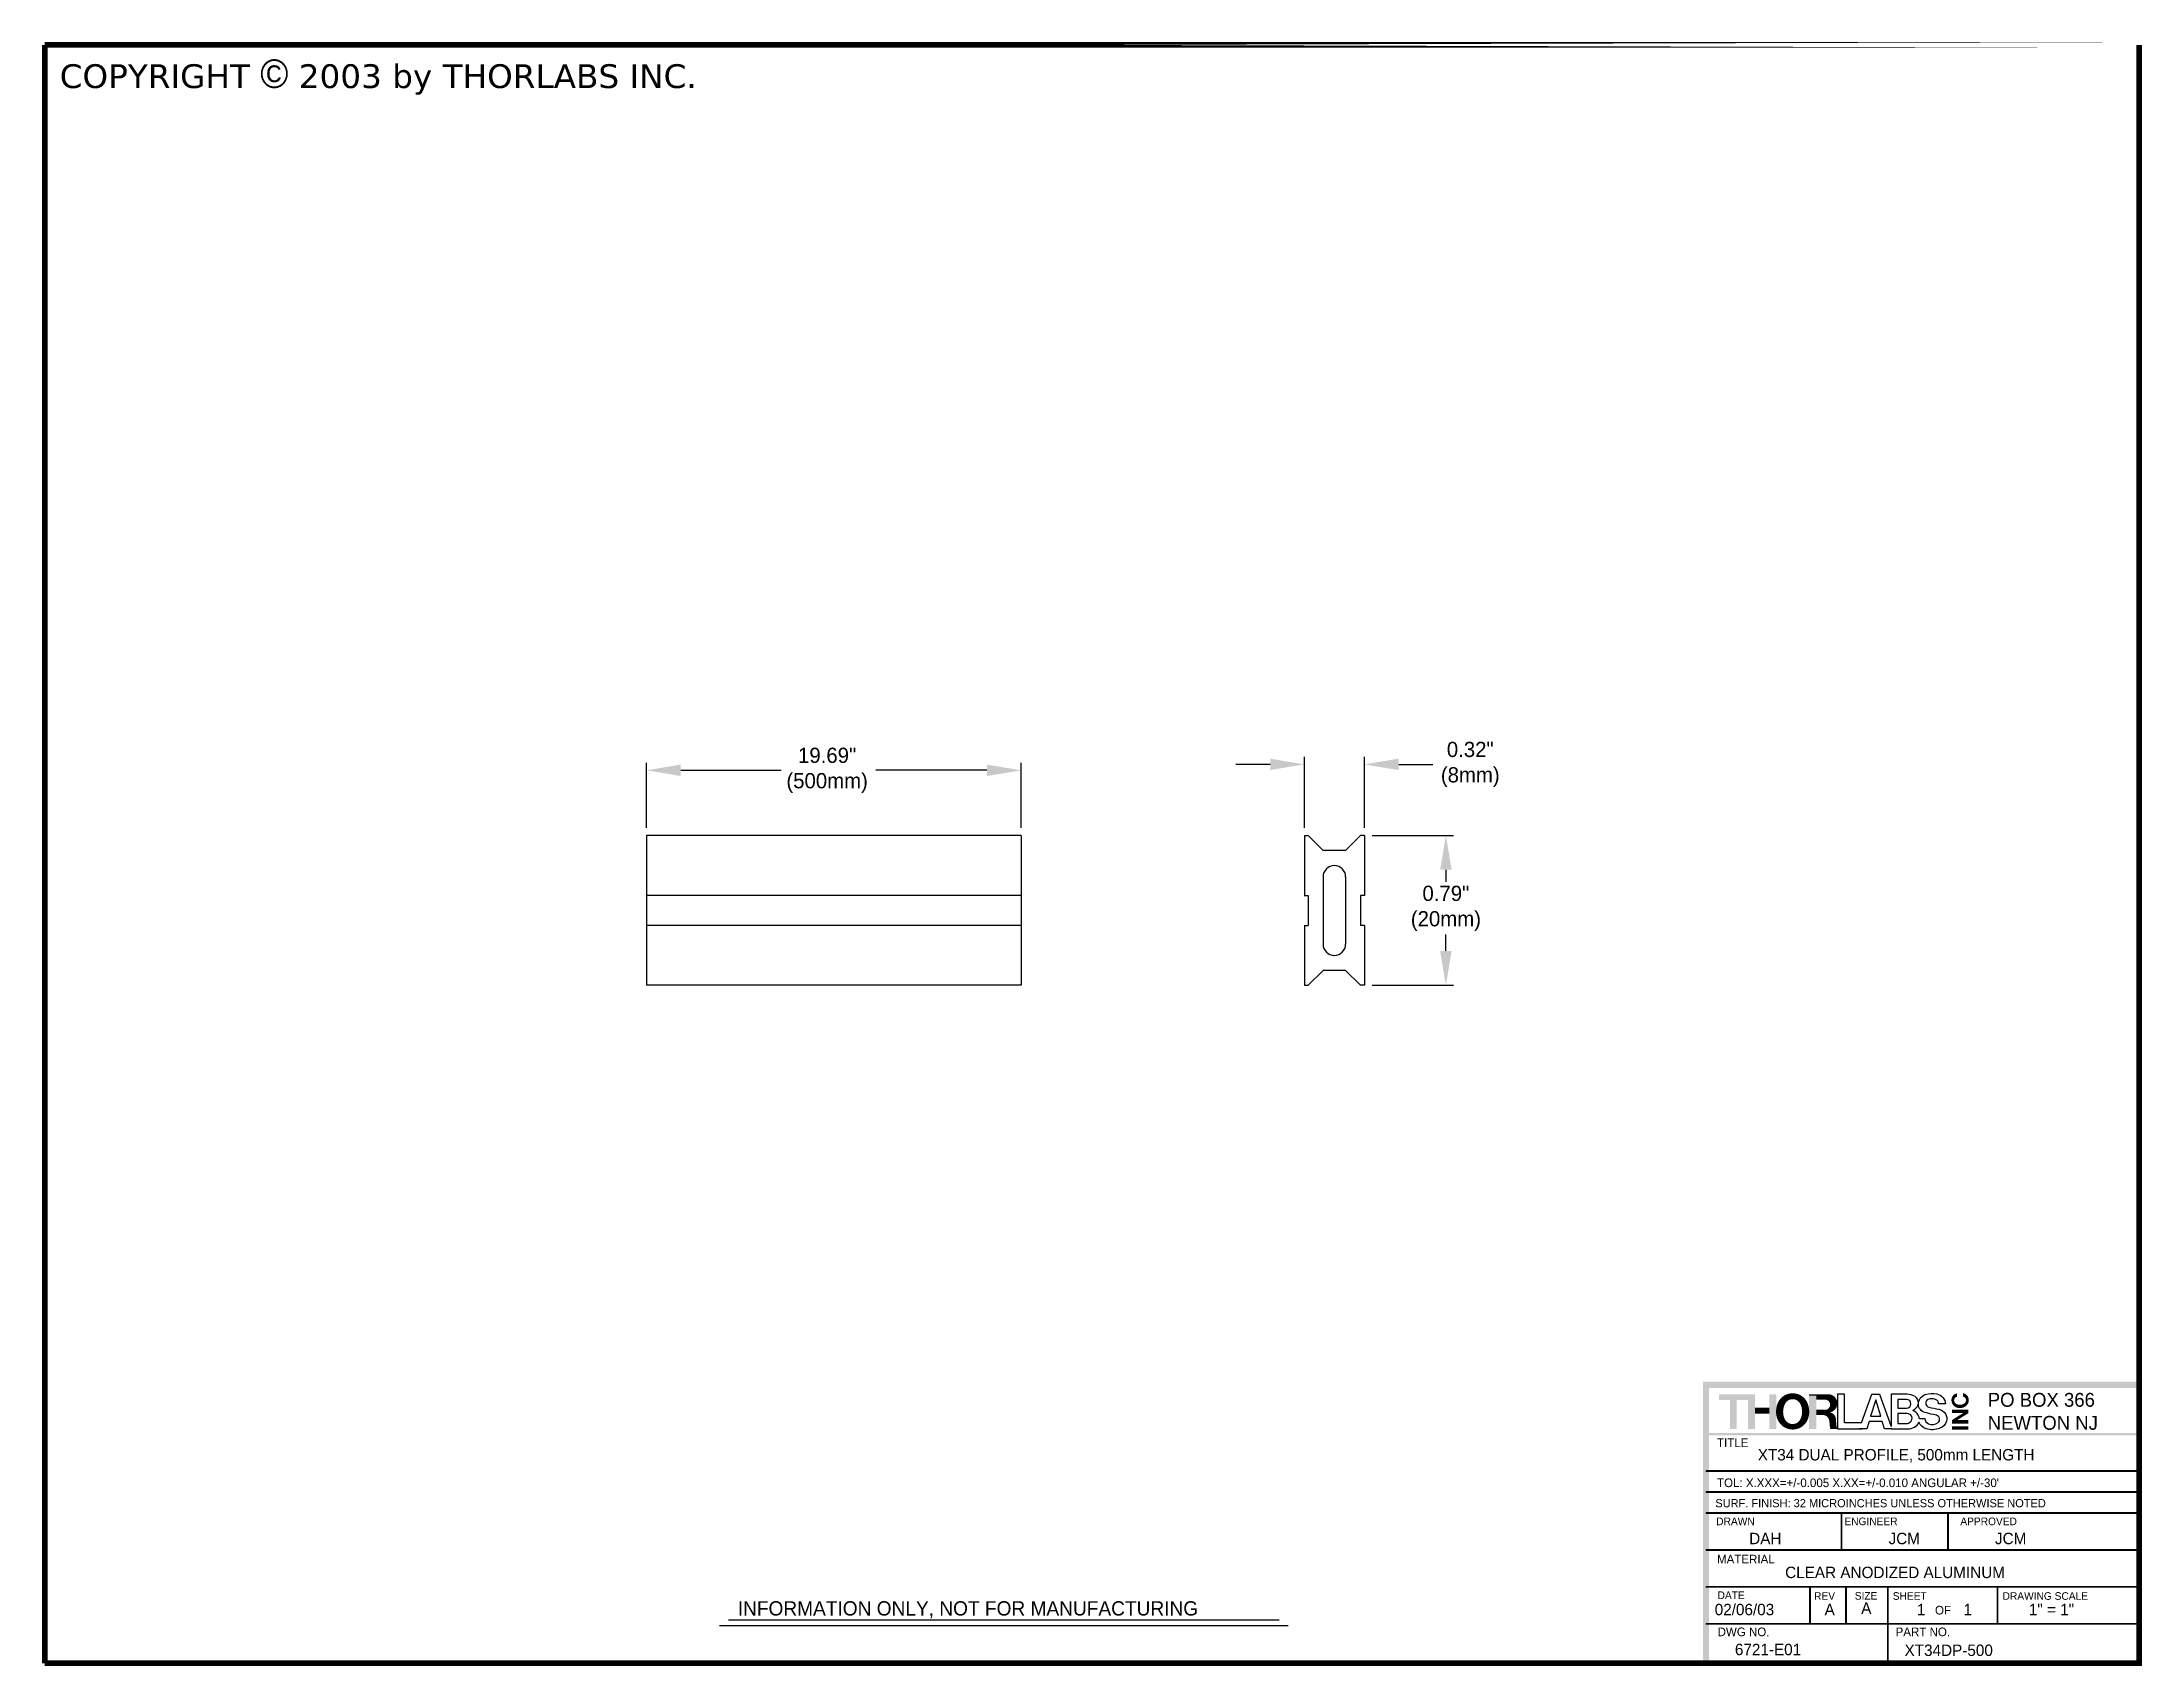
# Model space of a CAD drawing. Extents: x 0.3 to 11.3, y 0.3 to 8.8.
import ezdxf
from ezdxf.enums import TextEntityAlignment as Align

# ---------------------------------------------------------------- set-up
doc = ezdxf.new("R2010")
doc.units = 0
doc.header["$LTSCALE"] = 0.35
for name, color, linetype in [('BORDER', 7, 'CONTINUOUS'), ('D1', 7, 'CONTINUOUS'), ('S1', 7, 'CONTINUOUS')]:
    doc.layers.add(name, color=color, linetype=linetype)

# ---------------------------------------------------------------- blocks, each defined once
blk = doc.blocks.new('COPYWRITE')
at = {"layer": 'BORDER', "insert": (0.396, 8.629), "char_height": 0.24999, "width": 9.341, "attachment_point": 1}
blk.add_mtext('{\\FVERDANA.TTF;COPYRIGHT \\FSYMBOL.TTF;\\H1.2x;Ó\\FVERDANA.TTF;\\H0.8333x; 2003 by THORLABS INC.}', dxfattribs=at)
blk = doc.blocks.new('ESD-INFO')
at = {"layer": 'D1'}
for p, q in [((2.988, 0), (-2.987, 0)), ((-2.892, 0.06), (2.893, 0.06))]:
    blk.add_line(p, q, dxfattribs=at)
blk.add_text('INFORMATION ONLY, NOT FOR MANUFACTURING', height=0.15, dxfattribs=at).set_placement((-2.795, 0.107))

msp = doc.modelspace()

# ---------------------------------------------------------------- linework, layer by layer
at = {"layer": 'BORDER'}
for p, q in [((9.681, 1.695, 0.233), (9.681, 1.513, 0.233)), ((9.719, 1.695, 0.233), (9.681, 1.695, 0.233)), ((9.719, 1.544, 0.233), (9.719, 1.695, 0.233)), ((9.883, 1.665, 0.233), (9.856, 1.579, 0.233)), ((9.909, 1.579, 0.233), (9.883, 1.665, 0.233)), ((9.963, 1.695, 0.233), (9.963, 1.525, 0.233)), ((10.048, 1.695, 0.233), (9.963, 1.695, 0.233)), ((10.045, 1.667, 0.233), (9.999, 1.667, 0.233)), ((9.999, 1.667, 0.233), (9.999, 1.622, 0.233)), ((9.856, 1.579, 0.233), (9.909, 1.579, 0.233)), ((9.999, 1.622, 0.233), (10.045, 1.622, 0.233)), ((9.999, 1.594, 0.233), (9.999, 1.541, 0.233)), ((10.048, 1.594, 0.233), (9.999, 1.594, 0.233)), ((9.681, 1.513, 0.233), (9.81, 1.513, 0.233)), ((9.808, 1.544, 0.233), (9.719, 1.544, 0.233)), ((9.963, 1.513, 0.233), (10.051, 1.513, 0.233)), ((9.999, 1.541, 0.233), (10.043, 1.541, 0.233)), ((8.991, 1.291, 0.116), (11.255, 1.291, 0.116)), ((8.991, 1.181, 0.116), (11.255, 1.181, 0.116)), ((8.991, 1.071, 0.116), (11.255, 1.071, 0.116)), ((9.703, 0.877), (9.703, 1.071)), ((10.262, 0.877), (10.262, 1.071)), ((8.991, 0.877, 0.116), (11.269, 0.877, 0.116)), ((8.991, 0.683, 0.116), (11.269, 0.683, 0.116)), ((9.538, 0.489), (9.538, 0.683)), ((9.727, 0.683), (9.727, 0.489)), ((9.946, 0.282, 0.116), (9.946, 0.683, 0.116)), ((10.522, 0.683, 0.116), (10.522, 0.489, 0.116)), ((8.991, 0.489, 0.116), (11.266, 0.489, 0.116))]:
    msp.add_line(p, q, dxfattribs=at)
for points, const_width in [([(0.266, 0.282), (11.266, 0.282), (11.266, 8.782)], 0.03), ([(0.266, 8.782), (0.266, 0.282)], 0.03), ([(9.633, 1.691), (9.533, 1.691)], 0.00728), ([(8.991, 1.291), (11.255, 1.291)], 0.01), ([(11.255, 1.181), (8.991, 1.181)], 0.01), ([(8.991, 1.071), (11.255, 1.071)], 0.01), ([(9.703, 1.071), (9.703, 0.877)], 0.01), ([(10.262, 1.071), (10.262, 0.877)], 0.01), ([(8.991, 0.877), (11.269, 0.877)], 0.01), ([(11.269, 0.683), (8.991, 0.683)], 0.01), ([(9.538, 0.683), (9.538, 0.489)], 0.01), ([(9.727, 0.683), (9.727, 0.489)], 0.01), ([(9.946, 0.683), (9.946, 0.282)], 0.01), ([(10.522, 0.683), (10.522, 0.489)], 0.01), ([(11.266, 0.489), (8.991, 0.489)], 0.01)]:
    msp.add_lwpolyline(points, dxfattribs=dict(at, const_width=const_width))
at = {"layer": 'BORDER', "const_width": 0.03}
msp.add_lwpolyline([(11.266, 8.782), (0.266, 8.782)], close=True, dxfattribs=at)
at = {"layer": 'BORDER'}
for points, const_width in [([(9.524, 1.639, 0.741471), (9.368, 1.638, 0.741471)], 0.00728), ([(9.616, 1.609, 1), (9.616, 1.67, 1)], 0.00728), ([(9.639, 1.603, 0.939934), (9.633, 1.691, 0.939934)], 0.00728), ([(10.284, 1.676, 0.398621), (10.307, 1.627, 0.398621)], 0.00342), ([(10.309, 1.697, 0.284121), (10.284, 1.676, 0.288845)], 0.00342), ([(10.309, 1.683, 0.342627), (10.293, 1.666, 0.294281), (10.304, 1.643, 0.273538), (10.347, 1.644, 0.20817), (10.358, 1.659, 0.418985), (10.341, 1.684, 0.418985)], 0.00342), ([(10.366, 1.68, 0.261966), (10.341, 1.698, 0.265647)], 0.00342), ([(10.356, 1.635, 0.179001), (10.369, 1.656, 0.179001)], 0.00342), ([(10.369, 1.656, 0.152191), (10.366, 1.68, 0.152191)], 0.00342), ([(9.368, 1.638, 0.143054), (9.367, 1.573, 0.143054)], 0.00728), ([(9.367, 1.573, 0.761639), (9.526, 1.574, 0.761639)], 0.00728), ([(9.526, 1.574, 0.140695), (9.524, 1.639, 0.140695)], 0.00728), ([(9.642, 1.555, 0.389398), (9.605, 1.589, 0.389398)], 0.00728), ([(9.67, 1.565, 0.358135), (9.639, 1.596, 0.358135)], 0.00728), ([(10.307, 1.627, 0.270661), (10.356, 1.635, 0.270661)], 0.00342), ([(9.645, 1.522, 0.114836), (9.648, 1.514, 0.114836)], 0.00728), ([(9.674, 1.524, 0.095067), (9.677, 1.514, 0.140492)], 0.00728)]:
    msp.add_lwpolyline(points, format="xyb", dxfattribs=dict(at, const_width=const_width))
at = {"layer": 'BORDER', "const_width": 0.00728}
msp.add_lwpolyline([(9.402, 1.644, 0.228527), (9.402, 1.562, 0.623004), (9.49, 1.562, 0.229006), (9.49, 1.645, 0.632312)], format="xyb", close=True, dxfattribs=at)
at = {"layer": 'BORDER'}
for points in [[(9.808, 1.544), (9.862, 1.695), (9.903, 1.695), (9.963, 1.525)], [(9.917, 1.552), (9.848, 1.552), (9.836, 1.513), (9.797, 1.513)], [(9.968, 1.513), (9.929, 1.513), (9.917, 1.552)]]:
    msp.add_lwpolyline(points, dxfattribs=at)
for points in [[(10.112, 1.567), (10.141, 1.567, 0.302044), (10.16, 1.54, 0.26537), (10.21, 1.546, 0.635606), (10.201, 1.584, -0.000944), (10.142, 1.598, -0.344245), (10.107, 1.642, -0.322222), (10.143, 1.693, -0.141736), (10.204, 1.697, -0.333774), (10.249, 1.644), (10.213, 1.644, 0.301979), (10.196, 1.668, 0.197288), (10.157, 1.667, 0.728374), (10.162, 1.627, 0.001957)], [(10.162, 1.627, 0.001957), (10.214, 1.616, -0.213696), (10.249, 1.591, -0.207559), (10.254, 1.554, -0.231198), (10.22, 1.516, -0.176336), (10.148, 1.513, -0.211591), (10.109, 1.548)]]:
    msp.add_lwpolyline(points, format="xyb", dxfattribs=at)
for centre, radius, start, end in [((10.045, 1.645, 0.233), 0.0227, 270, 90), ((10.048, 1.62, 0.233), 0.0748, 58.6702, 90), ((10.066, 1.649, 0.233), 0.041, 358.6533, 58.6702), ((10.043, 1.573, 0.233), 0.0323, 270, 313.2275), ((10.048, 1.568, 0.233), 0.0255, 313.2275, 90), ((10.045, 1.677, 0.233), 0.0742, 295.3784, 313.1576), ((10.051, 1.55, 0.233), 0.0653, 41.8214, 67.2112), ((10.065, 1.563, 0.233), 0.0465, 297.4526, 341.3323), ((10.072, 1.649, 0.233), 0.0347, 313.1576, 358.6533), ((10.065, 1.563, 0.233), 0.0465, 5.7977, 41.8214), ((10.051, 1.59, 0.233), 0.0771, 270, 297.4526)]:
    msp.add_arc(centre, radius, start, end, dxfattribs=at)
for points in [[(9.059, 1.695, 0.233), (9.212, 1.695, 0.233), (9.059, 1.665, 0.233), (9.212, 1.665, 0.233)], [(9.117, 1.513, 0.233), (9.153, 1.513, 0.233), (9.117, 1.665, 0.233), (9.153, 1.665, 0.233)], [(9.212, 1.695, 0.233), (9.248, 1.695, 0.233), (9.212, 1.513, 0.233), (9.248, 1.513, 0.233)], [(9.323, 1.695, 0.233), (9.36, 1.695, 0.233), (9.323, 1.513, 0.233), (9.36, 1.513, 0.233)], [(9.397, 1.681, 0.233), (9.411, 1.661, 0.233), (9.373, 1.654, 0.233), (9.399, 1.635, 0.233)], [(9.446, 1.698, 0.233), (9.445, 1.672, 0.233), (9.397, 1.681, 0.233), (9.411, 1.661, 0.233)], [(9.479, 1.691, 0.233), (9.47, 1.665, 0.233), (9.446, 1.698, 0.233), (9.445, 1.672, 0.233)], [(9.515, 1.663, 0.233), (9.488, 1.65, 0.233), (9.479, 1.691, 0.233), (9.47, 1.665, 0.233)], [(9.531, 1.611, 0.233), (9.499, 1.614, 0.233), (9.515, 1.663, 0.233), (9.488, 1.65, 0.233)], [(9.533, 1.513, 0.233), (9.533, 1.695, 0.233), (9.57, 1.513, 0.233), (9.57, 1.691, 0.233)], [(9.57, 1.667, 0.233), (9.57, 1.691, 0.233), (9.616, 1.667, 0.233), (9.633, 1.695, 0.233)], [(9.632, 1.669, 0.233), (9.645, 1.69, 0.233), (9.616, 1.667, 0.233), (9.633, 1.695, 0.233)], [(9.644, 1.656, 0.233), (9.673, 1.67, 0.233), (9.632, 1.669, 0.233), (9.645, 1.69, 0.233)], [(9.648, 1.641, 0.233), (9.677, 1.632, 0.233), (9.644, 1.656, 0.233), (9.673, 1.67, 0.233)], [(10.304, 1.682, 0.233), (10.295, 1.691, 0.233), (10.293, 1.67, 0.233), (10.283, 1.674, 0.233)], [(10.293, 1.67, 0.233), (10.283, 1.674, 0.233), (10.295, 1.652, 0.233), (10.284, 1.648, 0.233)], [(10.304, 1.682, 0.233), (10.295, 1.691, 0.233), (10.307, 1.683, 0.233), (10.306, 1.698, 0.233)], [(10.307, 1.683, 0.233), (10.306, 1.698, 0.233), (10.309, 1.682, 0.233), (10.309, 1.698, 0.233)], [(10.343, 1.683, 0.233), (10.345, 1.699, 0.233), (10.341, 1.682, 0.233), (10.341, 1.7, 0.233)], [(10.354, 1.677, 0.233), (10.365, 1.684, 0.233), (10.343, 1.683, 0.233), (10.345, 1.699, 0.233)], [(10.351, 1.645, 0.233), (10.358, 1.634, 0.233), (10.359, 1.662, 0.233), (10.37, 1.656, 0.233)], [(10.359, 1.662, 0.233), (10.37, 1.656, 0.233), (10.354, 1.677, 0.233), (10.365, 1.684, 0.233)], [(9.323, 1.624, 0.233), (9.248, 1.624, 0.233), (9.323, 1.593, 0.233), (9.248, 1.593, 0.233)], [(9.373, 1.654, 0.233), (9.399, 1.635, 0.233), (9.362, 1.603, 0.233), (9.392, 1.601, 0.233)], [(9.362, 1.603, 0.233), (9.392, 1.601, 0.233), (9.375, 1.551, 0.233), (9.401, 1.561, 0.233)], [(9.375, 1.551, 0.233), (9.401, 1.561, 0.233), (9.414, 1.518, 0.233), (9.427, 1.537, 0.233)], [(9.446, 1.512, 0.233), (9.446, 1.535, 0.233), (9.494, 1.528, 0.233), (9.481, 1.546, 0.233)], [(9.494, 1.528, 0.233), (9.481, 1.546, 0.233), (9.519, 1.557, 0.233), (9.498, 1.579, 0.233)], [(9.519, 1.557, 0.233), (9.498, 1.579, 0.233), (9.531, 1.611, 0.233), (9.499, 1.614, 0.233)], [(9.57, 1.613, 0.233), (9.57, 1.585, 0.233), (9.616, 1.613, 0.233), (9.605, 1.585, 0.233)], [(9.621, 1.587, 0.233), (9.639, 1.599, 0.233), (9.605, 1.585, 0.233), (9.616, 1.613, 0.233)], [(9.636, 1.612, 0.233), (9.649, 1.606, 0.233), (9.616, 1.613, 0.233), (9.639, 1.599, 0.233)], [(9.631, 1.577, 0.233), (9.651, 1.591, 0.233), (9.621, 1.587, 0.233), (9.639, 1.599, 0.233)], [(9.639, 1.566, 0.233), (9.669, 1.576, 0.233), (9.631, 1.577, 0.233), (9.651, 1.591, 0.233)], [(9.636, 1.612, 0.233), (9.649, 1.606, 0.233), (9.648, 1.641, 0.233), (9.677, 1.632, 0.233)], [(9.639, 1.555, 0.233), (9.673, 1.565, 0.233), (9.639, 1.566, 0.233), (9.669, 1.576, 0.233)], [(9.639, 1.555, 0.233), (9.642, 1.522, 0.233), (9.673, 1.565, 0.233), (9.677, 1.525, 0.233)], [(10.283, 1.614, 0.233), (10.369, 1.614, 0.233), (10.283, 1.596, 0.233), (10.369, 1.596, 0.233)], [(10.283, 1.559, 0.233), (10.369, 1.613, 0.233), (10.283, 1.542, 0.233), (10.369, 1.595, 0.233)], [(10.369, 1.541, 0.233), (10.283, 1.541, 0.233), (10.369, 1.559, 0.233), (10.283, 1.559, 0.233)], [(10.295, 1.652, 0.233), (10.284, 1.648, 0.233), (10.311, 1.639, 0.233), (10.302, 1.629, 0.233)], [(10.311, 1.639, 0.233), (10.302, 1.629, 0.233), (10.328, 1.638, 0.233), (10.329, 1.623, 0.233)], [(10.328, 1.638, 0.233), (10.329, 1.623, 0.233), (10.351, 1.645, 0.233), (10.358, 1.634, 0.233)], [(9.414, 1.518, 0.233), (9.427, 1.537, 0.233), (9.446, 1.512, 0.233), (9.446, 1.535, 0.233)], [(9.643, 1.518, 0.233), (9.677, 1.521, 0.233), (9.642, 1.522, 0.233), (9.677, 1.525, 0.233)], [(9.645, 1.513, 0.233), (9.682, 1.513, 0.233), (9.643, 1.518, 0.233), (9.677, 1.521, 0.233)], [(10.283, 1.508, 0.233), (10.283, 1.526, 0.233), (10.369, 1.508, 0.233), (10.369, 1.526, 0.233)]]:
    msp.add_solid(points, dxfattribs=at)
for points in [[(9.007, 1.728, 0.116), (8.975, 1.761, 0.116), (9.007, 0.295, 0.116), (8.975, 0.295, 0.116)], [(11.255, 1.728, 0.116), (11.255, 1.76, 0.116), (9.007, 1.728, 0.116), (8.975, 1.76, 0.116)], [(11.255, 1.479, 0.116), (11.255, 1.492, 0.116), (8.994, 1.479, 0.116), (8.994, 1.492, 0.116)]]:
    msp.add_trace(points, dxfattribs=at)
at = {"layer": 'D1'}
for p, q in [((3.426, 4.67), (3.426, 5.012)), ((3.606, 4.972), (4.134, 4.972)), ((5.214, 4.972), (4.63, 4.972)), ((5.394, 4.67), (5.394, 5.012)), ((6.702, 5.003), (6.522, 5.003)), ((6.882, 4.67), (6.882, 5.043)), ((7.197, 4.67), (7.197, 5.043)), ((7.377, 5.003), (7.557, 5.003)), ((7.237, 4.63), (7.665, 4.63)), ((7.625, 4.45), (7.625, 4.387)), ((7.625, 4.023), (7.625, 4.11)), ((7.237, 3.843), (7.665, 3.843))]:
    msp.add_line(p, q, dxfattribs=at)
for points in [[(3.606, 5.002), (3.606, 4.942), (3.426, 4.972)], [(5.214, 5.002), (5.214, 4.942), (5.394, 4.972)], [(6.702, 5.033), (6.702, 4.973), (6.882, 5.003)], [(7.377, 5.033), (7.377, 4.973), (7.197, 5.003)], [(7.595, 4.45), (7.655, 4.45), (7.625, 4.63)], [(7.595, 4.023), (7.655, 4.023), (7.625, 3.843)]]:
    msp.add_solid(points, dxfattribs=at)
at = {"layer": 'S1'}
for p, q in [((5.394, 4.63), (3.426, 4.63)), ((3.426, 4.63), (3.426, 3.843)), ((5.394, 4.63), (5.394, 3.843)), ((5.394, 4.315), (3.426, 4.315)), ((5.394, 4.157), (3.426, 4.157)), ((5.394, 3.843), (3.426, 3.843))]:
    msp.add_line(p, q, dxfattribs=at)
at = {"layer": 'S1', "linetype": 'CONTINUOUS'}
for p, q in [((6.882, 4.63), (6.882, 4.315)), ((6.882, 4.63), (6.902, 4.63)), ((6.902, 4.63), (6.98, 4.551)), ((7.098, 4.551), (6.98, 4.551)), ((7.177, 4.63), (7.098, 4.551)), ((7.197, 4.63), (7.177, 4.63)), ((7.197, 4.63), (7.197, 4.315)), ((6.98, 4.413), (6.98, 4.059)), ((7.098, 4.413), (7.098, 4.059)), ((6.881, 4.315), (6.901, 4.315)), ((6.901, 4.315), (6.901, 4.157)), ((7.177, 4.315), (7.177, 4.157)), ((7.197, 4.315), (7.177, 4.315)), ((6.881, 4.157), (6.901, 4.157)), ((6.882, 4.157), (6.882, 3.843)), ((7.197, 4.157), (7.177, 4.157)), ((7.197, 4.157), (7.197, 3.843)), ((6.902, 3.843), (6.98, 3.921)), ((7.098, 3.921), (6.98, 3.921)), ((7.177, 3.843), (7.098, 3.921)), ((6.882, 3.843), (6.902, 3.843)), ((7.197, 3.843), (7.177, 3.843))]:
    msp.add_line(p, q, dxfattribs=at)
for centre, start, end in [((7.039, 4.413), 0, 180), ((7.039, 4.059), 180, 0)]:
    msp.add_arc(centre, 0.059, start, end, dxfattribs=at)

# ---------------------------------------------------------------- block references
at = {"layer": 'D1', "xscale": 0.5, "yscale": 0.5}
for name, p in [('COPYWRITE', (0.146, 4.391)), ('ESD-INFO', (5.303, 0.479))]:
    msp.add_blockref(name, p, dxfattribs=at)

# ---------------------------------------------------------------- texts
at = {"layer": 'BORDER'}
for s, height, p in [('PO BOX 366', 0.0728, (10.471, 1.629, 0.233)), ('NEWTON NJ', 0.0728, (10.471, 1.508, 0.233)), ('TITLE', 0.0453, (9.049, 1.417, 0.116)), ("TOL: X.XXX=+/-0.005 X.XX=+/-0.010 ANGULAR +/-30'", 0.04529, (9.049, 1.207, 0.116)), ('SURF. FINISH: 32 MICROINCHES UNLESS OTHERWISE NOTED', 0.04327, (9.04, 1.101, 0.111)), ('DRAWN', 0.04, (9.045, 1.007, 0.116)), ('ENGINEER', 0.04, (9.718, 1.007, 0.116)), ('APPROVED', 0.04, (10.327, 1.007, 0.116)), ('MATERIAL', 0.0453, (9.049, 0.806, 0.116)), ('DATE', 0.04, (9.052, 0.619, 0.116)), ('REV', 0.04, (9.559, 0.615, 0.116)), ('SHEET', 0.04, (9.972, 0.615, 0.116)), ('OF', 0.0453, (10.194, 0.538, 0.116)), ('DRAWING SCALE', 0.04, (10.549, 0.615, 0.116)), ('DWG NO.', 0.0453, (9.052, 0.424, 0.116)), ('PART NO.', 0.0453, (9.987, 0.424, 0.116))]:
    msp.add_text(s, height=height, dxfattribs=at).set_placement(p)
msp.add_text('SIZE', height=0.04, dxfattribs=at).set_placement((9.832, 0.616), align=Align.CENTER)
at = {"layer": 'D1'}
for s, p in [('XT34 DUAL PROFILE, 500mm LENGTH', (9.263, 1.347)), ('DAH', (9.218, 0.907)), ('JCM', (9.95, 0.907)), ('JCM', (10.509, 0.907)), ('CLEAR ANODIZED ALUMINUM', (9.407, 0.729)), ('02/06/03', (9.037, 0.534)), ('A', (9.614, 0.534)), ('1', (10.099, 0.534)), ('1', (10.344, 0.534)), ('1" = 1"', (10.687, 0.534)), ('6721-E01', (9.143, 0.324)), ('XT34DP-500', (10.034, 0.32))]:
    msp.add_text(s, height=0.06, dxfattribs=at).set_placement(p)
msp.add_text('A', height=0.06, dxfattribs=at).set_placement((9.833, 0.541), align=Align.CENTER)
at = {"layer": 'D1', "char_height": 0.08, "attachment_point": 5}
for s, insert in [('19.69"\\P(500mm)', (4.375, 4.972)), ('0.32"\\P(8mm)', (7.753, 5.003)), ('0.79"\\P(20mm)', (7.625, 4.247))]:
    msp.add_mtext(s, dxfattribs=dict(at, insert=insert))

doc.saveas('drawing.dxf')
